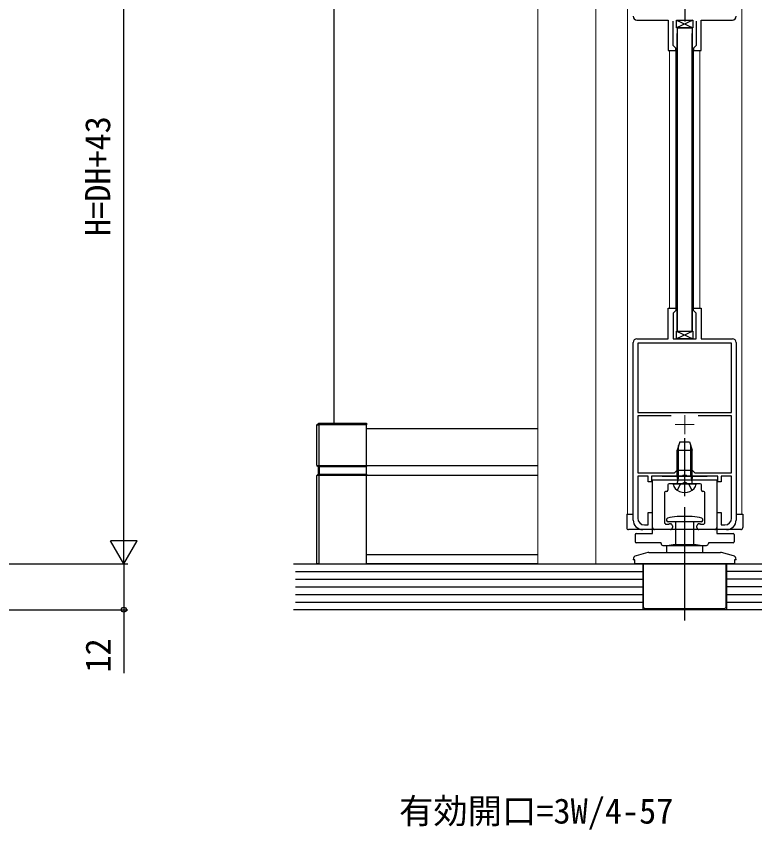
# Model space of a CAD drawing. Units: millimetres, scale not verified. Extents: x -525 to 525, y -808 to 806.
# Drawn here: x -147.1 to 46.5, y 57.5 to 270.6 of the extents above; entities that cross this region are included whole.
import ezdxf
from ezdxf.enums import TextEntityAlignment as Align

# ---------------------------------------------------------------- set-up
doc = ezdxf.new("R2010")
doc.units = ezdxf.units.MM
doc.header["$LTSCALE"] = 4
for name, color, linetype in [('0-3_YKK_11', 7, 'Continuous'), ('0-5_YKK_13', 4, 'Continuous'), ('0-7_YKK_D', 6, 'Continuous'), ('0-9_YSS_K', 3, 'Continuous')]:
    doc.layers.add(name, color=color, linetype=linetype)
doc.layers.add('0-4_YKK_12', color=5, linetype='Continuous', lineweight=18)
doc.styles.add('ＭＳ ゴシック', font='')
doc.styles.get('ＭＳ ゴシック').set_extended_font_data('MS Gothic')

msp = doc.modelspace()

# ---------------------------------------------------------------- linework, layer by layer
at = {"layer": '0-3_YKK_11'}
for p, q in [((28.137, 274.2), (28.137, 269.2)), ((14.637, 138.603), (14.637, 185.103)), ((41.637, 185.103), (41.637, 138.603))]:
    msp.add_line(p, q, dxfattribs=at)
for points in [[(15.637, 269.6), (23.837, 269.6), (23.837, 261.6), (25.837, 261.6), (25.837, 262.2), (25.637, 262.4), (25.137, 262.9), (25.137, 269.3)], [(31.137, 269.3), (31.137, 262.9), (30.637, 262.4), (30.437, 262.2), (30.437, 261.6), (32.437, 261.6), (32.437, 269.6), (40.637, 269.6)], [(15.637, 186.103), (23.837, 186.103), (23.837, 194.103), (25.837, 194.103), (25.837, 193.503), (25.637, 193.303), (25.137, 192.803), (25.137, 186.103), (31.137, 186.103), (31.137, 192.803), (30.637, 193.303), (30.437, 193.503), (30.437, 194.103), (32.437, 194.103), (32.437, 186.103), (40.637, 186.103)], [(24.58, 165.903), (15.837, 165.903), (15.837, 151.003), (25.437, 151.003), (26.137, 151.703), (30.137, 151.703), (30.837, 151.003), (40.437, 151.003), (40.437, 165.903), (31.694, 165.903)], [(40.437, 139.103), (40.437, 150.103), (37.737, 150.103), (37.737, 148.603), (36.837, 148.603), (36.837, 150.103), (28.808, 150.103), (28.616, 150.246), (27.658, 150.246), (27.466, 150.103), (19.437, 150.103), (19.437, 148.603), (18.537, 148.603), (18.537, 150.103), (15.837, 150.103), (15.837, 139.103)], [(17.637, 137.303), (18.537, 137.303), (18.537, 140.603), (19.637, 140.603), (19.637, 136.103), (17.137, 136.103)], [(39.137, 136.103), (36.637, 136.103), (36.637, 140.603), (37.737, 140.603), (37.737, 137.303), (38.637, 137.303)]]:
    msp.add_lwpolyline(points, dxfattribs=at)
msp.add_lwpolyline([(15.837, 166.803), (40.437, 166.803), (40.437, 184.903), (15.837, 184.903)], close=True, dxfattribs=at)
for centre, radius, start, end in [((15.637, 270.6), 1, 180.00001, 269.99999), ((40.637, 270.6), 1, 270.00001, 359.99999), ((15.637, 185.103), 1, 90, 180), ((40.637, 185.103), 1, 0, 90), ((17.137, 138.603), 2.5, 180, 270), ((17.637, 139.103), 1.8, 180, 270), ((38.637, 139.103), 1.8, 270, 0), ((39.137, 138.603), 2.5, 270, 0)]:
    msp.add_arc(centre, radius, start, end, dxfattribs=at)
at = {"layer": '0-4_YKK_12', "color": 2}
for p, q in [((-10.363, 350.599), (-10.363, 127.103)), ((4.837, 127.103), (4.837, 350.599)), ((13.137, 315.6), (13.137, 140.103)), ((43.137, 315.6), (43.137, 140.103)), ((25.837, 262.2), (25.837, 193.603)), ((30.437, 262.192), (30.437, 193.604)), ((24.137, 261.642), (24.137, 194.061)), ((32.137, 261.642), (32.137, 194.061)), ((28.137, 166.103), (28.137, 161.103)), ((25.637, 163.603), (30.637, 163.603))]:
    msp.add_line(p, q, dxfattribs=at)
at = {"layer": '0-5_YKK_13'}
for p, q in [((30.288, 269.6), (25.986, 267.6)), ((25.986, 269.6), (30.288, 267.6)), ((30.137, 267.6), (26.137, 267.6)), ((26.137, 267.6), (26.137, 188.103)), ((26.137, 267.6), (30.137, 267.6)), ((30.137, 267.6), (30.137, 188.103)), ((26.137, 188.103), (26.137, 266.103)), ((30.137, 188.103), (30.137, 266.103)), ((30.288, 188.103), (25.986, 186.103)), ((25.986, 188.103), (30.288, 186.103)), ((26.137, 188.103), (30.137, 188.103)), ((26.137, 188.103), (30.137, 188.103)), ((-68.275, 163.503), (-67.775, 164.003)), ((-68.275, 152.903), (-68.275, 163.503)), ((-67.775, 163.503), (-67.775, 164.003)), ((-55.275, 163.503), (-67.775, 163.503)), ((-55.275, 152.903), (-55.275, 163.503)), ((-55.275, 162.603), (-10.363, 162.603)), ((28.137, 144.842), (28.137, 160.063)), ((26.837, 159.103), (26.137, 156.903)), ((26.537, 150.203), (26.537, 158.16)), ((26.837, 159.103), (29.437, 159.103)), ((29.437, 159.103), (30.137, 156.903)), ((29.737, 150.203), (29.737, 158.16)), ((26.137, 150.203), (26.137, 156.903)), ((26.137, 156.903), (30.137, 156.903)), ((30.137, 150.203), (30.137, 156.903)), ((-68.275, 152.903), (-67.975, 152.603)), ((-67.975, 152.603), (-67.651, 152.603)), ((-67.975, 152.603), (-67.975, 150.603)), ((-67.651, 152.603), (-55.275, 152.603)), ((-67.651, 152.603), (-67.651, 150.603)), ((-55.275, 152.853), (-10.363, 152.853)), ((-55.275, 150.603), (-55.275, 152.603)), ((-67.775, 150.303), (-68.275, 150.303)), ((-67.775, 150.303), (-67.775, 127.103)), ((-55.275, 150.303), (-67.775, 150.303)), ((-55.275, 150.353), (-10.363, 150.353)), ((-55.275, 127.103), (-55.275, 150.303)), ((22.237, 150.103), (34.037, 150.103)), ((26.137, 150.203), (30.137, 150.203)), ((26.137, 150.203), (26.285, 148.65)), ((26.537, 150.203), (26.281, 148.527)), ((29.737, 150.203), (29.993, 148.527)), ((30.137, 150.203), (29.989, 148.65)), ((19.737, 147.103), (19.737, 147.603)), ((23.737, 147.803), (23.737, 146.403)), ((27.837, 148.103), (24.037, 148.103)), ((25.137, 148.103), (31.137, 148.103)), ((25.137, 148.103), (25.144, 148.023)), ((28.137, 148.403), (27.837, 148.103)), ((28.437, 148.103), (28.137, 148.403)), ((32.237, 148.103), (28.437, 148.103)), ((31.137, 148.103), (31.13, 148.023)), ((32.537, 146.403), (32.537, 147.803)), ((36.537, 147.603), (36.537, 147.103)), ((19.737, 144.603), (19.737, 145.103)), ((22.837, 145.803), (22.837, 141.103)), ((23.437, 146.103), (23.137, 146.103)), ((33.137, 146.103), (32.837, 146.103)), ((33.437, 141.103), (33.437, 145.803)), ((36.537, 145.103), (36.537, 144.603)), ((19.737, 142.103), (19.737, 142.603)), ((22.837, 141.103), (22.837, 138.003)), ((28.137, 112.253), (28.137, 141.952)), ((33.437, 138.003), (33.437, 141.103)), ((36.537, 142.603), (36.537, 142.103)), ((12.937, 140.103), (14.637, 140.103)), ((12.937, 140.103), (12.937, 136.603)), ((19.737, 139.603), (19.737, 140.103)), ((26.395, 139.503), (26.137, 139.503)), ((30.137, 139.503), (26.395, 139.503)), ((36.537, 140.103), (36.537, 139.603)), ((41.637, 140.103), (43.337, 140.103)), ((43.337, 140.103), (43.337, 136.603)), ((19.737, 136.603), (19.737, 137.603)), ((23.337, 137.503), (24.013, 137.503)), ((24.392, 138.103), (23.837, 138.103)), ((24.237, 137.603), (24.437, 137.603)), ((32.437, 138.103), (24.392, 138.103)), ((24.937, 137.103), (24.937, 136.603)), ((25.737, 138.103), (25.737, 132.103)), ((30.537, 132.103), (30.537, 138.103)), ((31.337, 136.603), (31.337, 137.103)), ((31.837, 137.603), (32.037, 137.603)), ((32.261, 137.503), (32.937, 137.503)), ((36.537, 137.603), (36.537, 136.603)), ((24.437, 136.103), (20.237, 136.103)), ((36.037, 136.103), (31.837, 136.103)), ((18.51, 130.069), (15.378, 129.23)), ((18.769, 130.103), (28.137, 130.103)), ((23.337, 131.534), (23.337, 130.103)), ((25.137, 132.103), (23.585, 131.829)), ((31.137, 132.103), (25.137, 132.103)), ((28.137, 130.103), (37.505, 130.103)), ((32.689, 131.829), (31.137, 132.103)), ((32.937, 130.103), (32.937, 131.534)), ((40.896, 129.23), (37.764, 130.069)), ((-55.275, 129.603), (-10.363, 129.603)), ((14.637, 128.264), (14.637, 128.203)), ((41.637, 128.203), (41.637, 128.264)), ((-67.775, 127.103), (-55.275, 127.103)), ((-10.363, 127.103), (-55.275, 127.103)), ((41.175, 127.103), (15.099, 127.103)), ((17.237, 127.103), (17.237, 115.803)), ((17.237, 115.803), (17.737, 115.303)), ((28.137, 115.303), (17.737, 115.303)), ((38.537, 115.303), (28.137, 115.303))]:
    msp.add_line(p, q, dxfattribs=at)
for points in [[(25.986, 267.6), (25.986, 269.6), (30.288, 269.6), (30.288, 267.6)], [(25.986, 186.103), (25.986, 188.103), (30.288, 188.103), (30.288, 186.103)]]:
    msp.add_lwpolyline(points, close=True, dxfattribs=at)
for points in [[(-68.275, 163.503), (-67.775, 163.503), (-67.775, 152.903)], [(-67.775, 164.003), (-55.275, 164.003), (-55.275, 163.503)], [(-68.275, 152.903), (-67.775, 152.903), (-67.651, 152.603)], [(-67.775, 152.903), (-55.275, 152.903), (-55.275, 152.603)], [(-68.275, 150.303), (-67.975, 150.603), (-67.651, 150.603)], [(-67.775, 127.103), (-68.275, 127.103), (-68.275, 150.303)], [(-67.775, 150.303), (-67.651, 150.603), (-55.275, 150.603), (-55.275, 150.303)], [(26.237, 146.383), (26.992, 147.897), (28.137, 148.506)], [(30.037, 146.383), (29.282, 147.897), (28.137, 148.506)], [(42.837, 136.103), (25.737, 136.103), (13.437, 136.103)], [(15.099, 127.103), (15.099, 128.203), (14.637, 128.203)], [(41.637, 128.203), (41.175, 128.203), (41.175, 127.103)], [(38.537, 115.303), (39.037, 115.803), (39.037, 127.103)]]:
    msp.add_lwpolyline(points, dxfattribs=at)
for centre, radius, start, end in [((24.037, 147.803), 0.3, 90, 180), ((27.037, 148.183), 1.9, 184.83387, 222.83343), ((25.787, 148.603), 0.5, 270, 5.436), ((30.487, 148.603), 0.5, 174.564, 270), ((29.237, 148.183), 1.9, 317.16657, 355.16613), ((32.237, 147.803), 0.3, 0, 90), ((23.137, 145.803), 0.3, 90, 180), ((23.437, 146.403), 0.3, 270, 0), ((28.137, 149.203), 3.4, 222.83343, 317.16657), ((32.837, 146.403), 0.3, 180, 270), ((33.137, 145.803), 0.3, 0, 90), ((23.837, 138.603), 0.5, 109.73161, 270), ((26.137, 132.19), 7.312, 90, 109.73161), ((30.137, 132.19), 7.312, 70.26839, 90), ((32.437, 138.603), 0.5, 270, 70.26839), ((13.437, 136.603), 0.5, 180, 270), ((20.237, 136.603), 0.5, 180, 270), ((23.337, 138.003), 0.5, 180, 270), ((24.237, 137.303), 0.3, 90, 138.18969), ((24.437, 137.103), 0.5, 0, 90), ((24.437, 136.603), 0.5, 270, 0), ((31.837, 137.103), 0.5, 90, 180), ((31.837, 136.603), 0.5, 180, 270), ((32.037, 137.303), 0.3, 41.81031, 90), ((32.937, 138.003), 0.5, 270, 0), ((36.037, 136.603), 0.5, 270, 0), ((42.837, 136.603), 0.5, 270, 0), ((18.769, 129.103), 1, 90, 105), ((23.637, 131.534), 0.3, 100, 180), ((32.637, 131.534), 0.3, 0, 80), ((37.505, 129.103), 1, 75, 90), ((15.637, 128.264), 1, 105, 180), ((40.637, 128.264), 1, 0, 75)]:
    msp.add_arc(centre, radius, start, end, dxfattribs=at)
at = {"layer": '0-7_YKK_D'}
for p, q in [((-118.865, 134.104), (-118.865, 343.6)), ((19.737, 149.103), (21.537, 149.103)), ((19.737, 147.203), (19.737, 149.103)), ((19.737, 135.103), (19.737, 147.203)), ((21.537, 149.103), (34.737, 149.103)), ((34.737, 149.103), (36.537, 149.103)), ((36.537, 149.103), (36.537, 147.203)), ((36.537, 147.203), (36.537, 135.103)), ((-118.865, 127.104), (-118.865, 139.228)), ((15.137, 134.803), (15.137, 132.903)), ((15.437, 135.103), (18.276, 135.103)), ((18.276, 135.103), (19.468, 135.103)), ((19.468, 135.103), (19.737, 135.103)), ((36.537, 135.103), (36.806, 135.103)), ((36.806, 135.103), (37.997, 135.103)), ((37.997, 135.103), (40.837, 135.103)), ((41.137, 134.803), (41.137, 132.903)), ((-118.865, 127.104), (-122.365, 133.166)), ((-115.365, 133.166), (-122.365, 133.166)), ((-118.865, 127.104), (-115.365, 133.166)), ((17.951, 132.603), (15.437, 132.603)), ((21.937, 132.603), (17.951, 132.603)), ((21.937, 132.469), (21.937, 132.603)), ((34.337, 132.603), (34.337, 132.469)), ((35.137, 132.603), (34.337, 132.603)), ((38.323, 132.603), (35.137, 132.603)), ((40.837, 132.603), (38.323, 132.603)), ((22.437, 131.969), (33.837, 131.969)), ((-186.369, 127.104), (-117.865, 127.104)), ((-186.369, 127.104), (-117.865, 127.104)), ((-186.369, 115.104), (-117.865, 115.104))]:
    msp.add_line(p, q, dxfattribs=at)
msp.add_lwpolyline([(-118.865, 127.104), (-118.865, 115.104), (-118.865, 98.508)], dxfattribs=at)
msp.add_circle((-118.865, 115.104), 0.637, dxfattribs=at)
for centre, radius, start, end in [((15.437, 134.803), 0.3, 90, 180), ((40.837, 134.803), 0.3, 0, 90), ((15.437, 132.903), 0.3, 180, 270), ((22.437, 132.469), 0.5, 180, 270), ((33.837, 132.469), 0.5, 270, 0), ((40.837, 132.903), 0.3, 270, 0)]:
    msp.add_arc(centre, radius, start, end, dxfattribs=at)
at = {"layer": '0-9_YSS_K'}
for p, q in [((-63.865, 314.099), (-63.865, 164.003)), ((-74.36, 127.103), (168.64, 127.103)), ((-74.36, 127.103), (168.64, 127.103)), ((17.137, 127.103), (17.137, 115.103)), ((39.137, 127.103), (39.137, 115.103)), ((-73.86, 125.103), (17.135, 125.103)), ((55.137, 125.103), (39.137, 125.103)), ((-73.86, 123.103), (17.135, 123.103)), ((55.137, 123.103), (39.137, 123.103)), ((-73.86, 121.103), (17.135, 121.103)), ((55.137, 121.103), (39.137, 121.103)), ((-73.86, 119.103), (17.135, 119.103)), ((39.137, 119.103), (55.137, 119.103)), ((168.64, 115.103), (-74.36, 115.103)), ((-73.86, 117.103), (17.135, 117.103)), ((39.137, 117.103), (55.137, 117.103))]:
    msp.add_line(p, q, dxfattribs=at)

# ---------------------------------------------------------------- texts
at = {"layer": '0-7_YKK_D', "style": 'ＭＳ ゴシック'}
for s, p in [('H=DH+43', (-120.465, 213.002)), ('12', (-120.365, 98.628))]:
    msp.add_text(s, height=6.598, rotation=90, dxfattribs=at).set_placement(p, align=Align.BOTTOM_LEFT)
msp.add_text('有効開口=3W/4-57', height=6.598, dxfattribs=at).set_placement((-46.738, 57.079), align=Align.BOTTOM_LEFT)

doc.saveas('drawing.dxf')
